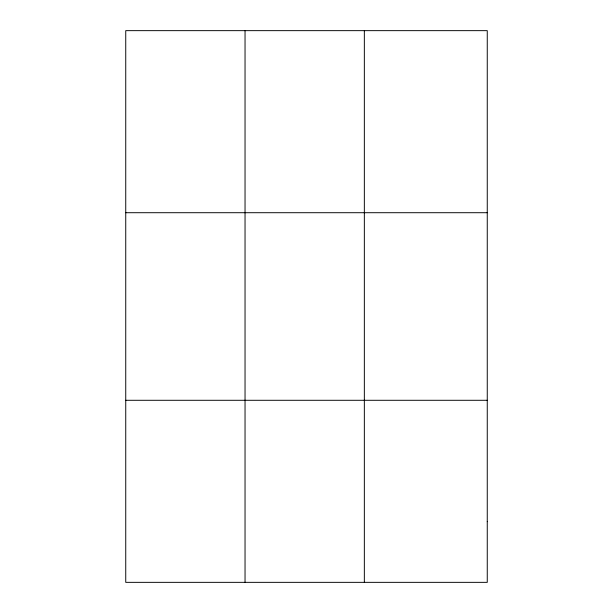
<?xml version="1.0" encoding="UTF-8"?>
<svg xmlns="http://www.w3.org/2000/svg" width="613" height="613" viewBox="0 0 613 613"><rect width="100%" height="100%" fill="white"/><g stroke="black" fill="none" stroke-linecap="round" stroke-linejoin="round"><path stroke-width="0.92" d="M245.039 30.65L245.039 582.35M364.344 30.65L364.344 582.35M125.742 212.711L487.258 212.711M125.742 400.289L487.258 400.289M487.258 521.663L487.258 582.35L125.742 582.35L125.742 30.65L487.258 30.65L487.258 521.663"/></g></svg>
